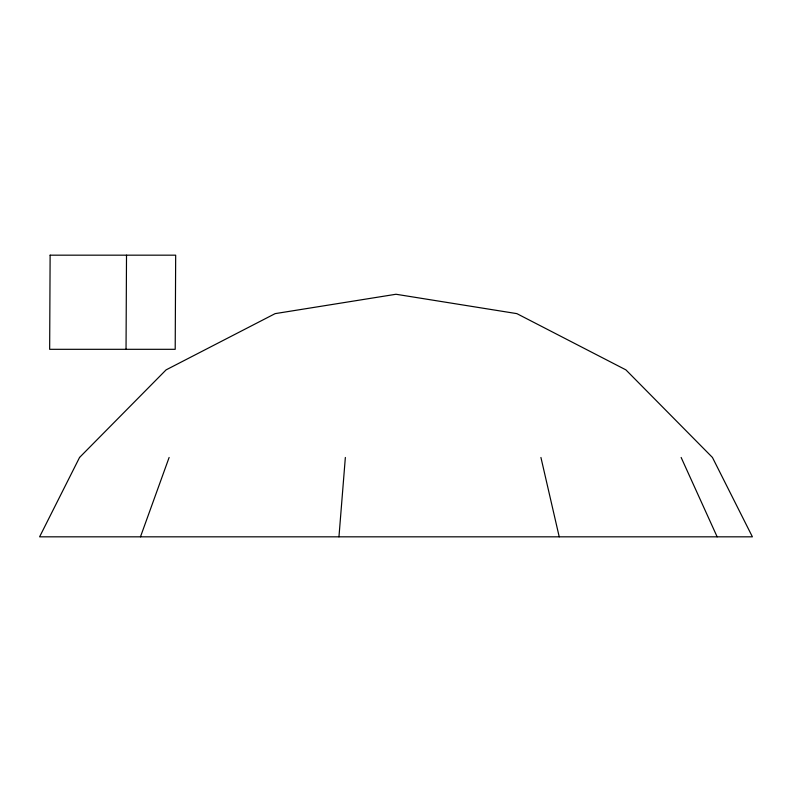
<?xml version="1.0" encoding="UTF-8"?>
<svg xmlns="http://www.w3.org/2000/svg" width="792" height="792" viewBox="0 0 792 792"><rect width="100%" height="100%" fill="white"/><g stroke="black" fill="none" stroke-linecap="round" stroke-linejoin="round"><path stroke-width="1.19" d="M126.037 349.312L126.512 255.172M338.956 536.827L345.352 457.459M140.471 536.827L169.122 457.459M681.14 457.459L717.146 536.827M540.926 457.459L559.221 536.827M50.124 255.172L49.658 349.312L175.2 349.312L175.675 255.172L50.124 255.172M79.556 457.459L39.6 536.827L752.4 536.827L712.444 457.459L625.908 369.874L516.869 313.632L396 294.258L275.131 313.632L166.092 369.874L79.556 457.459"/></g></svg>
